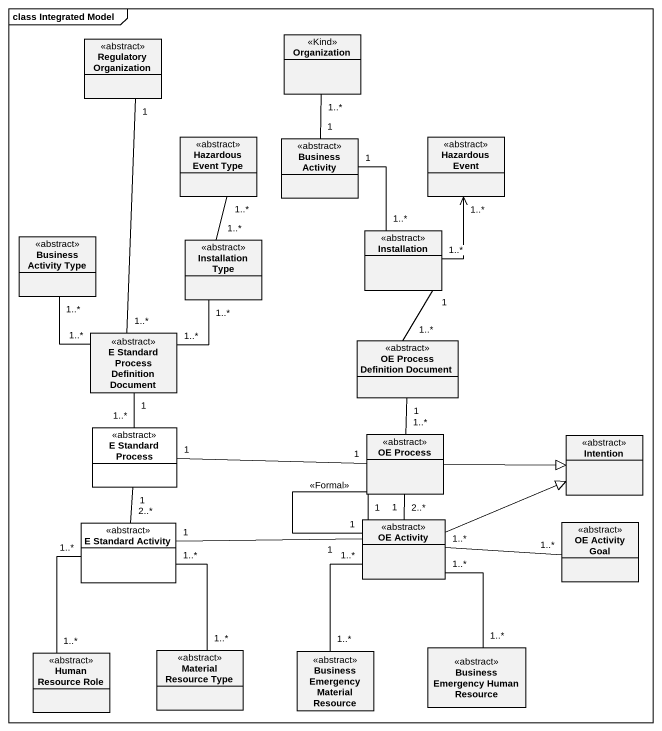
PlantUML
@startuml
mainframe class Integrated Model
hide circle
hide empty members
class "Regulatory Organization" as Regulatory_Organization <<abstract>>
class Organization <<Kind>>
class "Hazardous Event Type" as Hazardous_Event_Type <<abstract>>
class "Business Activity" as Business_Activity <<abstract>>
class "Hazardous Event" as Hazardous_Event <<abstract>>
class "Business Activity Type" as Business_Activity_Type <<abstract>>
class "Installation Type" as Installation_Type <<abstract>>
class Installation <<abstract>>
class "E Standard Process Definition Document" as E_Standard_Process <<abstract>>
class "OE Process Definition Document" as OE_Process_Definition <<abstract>>
class "E Standard Process" as E_Standard_Process_2 <<abstract>> #FFFFFF
class "OE Process" as OE_Process <<abstract>>
class Intention <<abstract>>
class "E Standard Activity" as E_Standard_Activity <<abstract>> #FFFFFF
class "OE Activity" as OE_Activity <<abstract>>
class "OE Activity Goal" as OE_Activity_Goal <<abstract>>
class "Human Resource Role" as Human_Resource_Role <<abstract>>
class "Material Resource Type" as Material_Resource_Type <<abstract>>
class "Business Emergency Material Resource" as Business_Emergency_Material <<abstract>>
class "Business Emergency Human Resource" as Business_Emergency_Human <<abstract>>
Organization "1..*" -- "1" Business_Activity
Business_Activity "1" -- "1..*" Installation
Installation_Type "1..*" -up- "1..*" Hazardous_Event_Type
Installation "1..*" -up-> "1..*" Hazardous_Event
E_Standard_Process "1..*" -up- "1" Regulatory_Organization
E_Standard_Process "1..*" -up- "1..*" Business_Activity_Type
E_Standard_Process "1..*" -up- "1..*" Installation_Type
E_Standard_Process "1" -- "1..*" E_Standard_Process_2
OE_Process_Definition "1..*" -up- "1" Installation
E_Standard_Process_2 "1" -right- "1" OE_Process
OE_Process "1..*" -up- "1" OE_Process_Definition
OE_Process -right-|> Intention
E_Standard_Activity "2..*" -up- "1" E_Standard_Process_2
E_Standard_Activity "1" -right- "1" OE_Activity
OE_Activity "2..*" -up- "1" OE_Process
OE_Activity -right-|> Intention
OE_Activity "1" -- "1" OE_Activity : <<Formal>>
OE_Activity "1..*" -- "1..*" Business_Emergency_Human
OE_Activity_Goal "1..*" -left- "1..*" OE_Activity
Human_Resource_Role "1..*" -up- "1..*" E_Standard_Activity
Material_Resource_Type "1..*" -up- "1..*" E_Standard_Activity
Business_Emergency_Material "1..*" -up- "1..*" OE_Activity
@enduml
